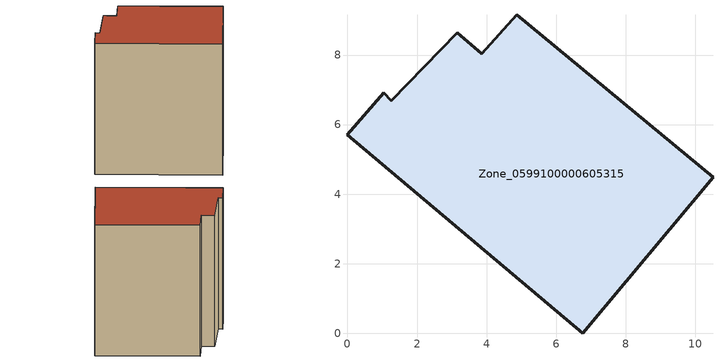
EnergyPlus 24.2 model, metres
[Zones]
Zone_0599100000605315
 floor ground (C_G): 1.04,6.91 1.26,6.69 3.15,8.65 3.86,8.03 4.86,9.16 10.51,4.49 6.77,0 0,5.7 z0
 wall outside (C_F): 1.04,6.91 0,5.7 6.77,0 10.51,4.49 4.86,9.16 3.86,8.03 3.15,8.65 1.26,6.69 1.04,6.91 z0:10.13
 roof outside (C_R): 1.26,6.69 1.04,6.91 0,5.7 6.77,0 10.51,4.49 4.86,9.16 3.86,8.03 3.15,8.65 z10.13
[BUILDING]
Pand.0599100000605315: North Axis=0; Terrain=City; Loads Convergence Tolerance Value=0.04; Temperature Convergence Tolerance Value=0.4; Solar Distribution=FullExterior; Maximum Number of Warmup Days=25; Minimum Number of Warmup Days=1
[Site:Location]
Rotterdam.The.Hague.AP_ZH_NLD Design_Conditions: Latitude=51.96; Longitude=4.45; Time Zone=1; Elevation=-4.5
[SITE:GROUNDTEMPERATURE:BUILDINGSURFACE]
18, 18, 18, 18, 18, 18, 18, 18, 18, 18, 18, 18
[MATERIAL] Thermal Absorptance=0.9; Solar Absorptance=0.7; Visible Absorptance=0.7
Name | Roughness | Thickness | Conductivity | Density | Specific Heat
G.TI.1946 | MediumSmooth | 0.15 | 1 | 540 | 1210
F.TI.1946 | Rough | 0.3 | 0.857143 | 1920 | 840
R.TI.1946 | MediumRough | 0.2 | 0.1 | 1500 | 1000
[CONSTRUCTION]
C_G: G.TI.1946
C_F: F.TI.1946
C_R: R.TI.1946
[ZONE]
Zone_0599100000605315: Type=1; Multiplier=1; Ceiling Height=Autocalculate; Volume=Autocalculate; Floor Area=autocalculate; Part of Total Floor Area=Yes
[ZONEINFILTRATION:DESIGNFLOWRATE]
Infil_Zone_0599100000605315: Zone or ZoneList or Space or SpaceList=Zone_0599100000605315; Schedule=AlwaysOn; Design Flow Rate Calculation Method=Flow/Area; Flow Rate per Floor Area=0.003; Constant Term Coefficient=1; Temperature Term Coefficient=0; Velocity Term Coefficient=0; Velocity Squared Term Coefficient=0
[HVACTEMPLATE:ZONE:IDEALLOADSAIRSYSTEM]
Zone_0599100000605315: Maximum Heating Supply Air Temperature=50; Minimum Cooling Supply Air Temperature=13; Maximum Heating Supply Air Humidity Ratio=0.0156; Minimum Cooling Supply Air Humidity Ratio=0.0077; Heating Limit=NoLimit; Cooling Limit=NoLimit; Dehumidification Control Type=ConstantSensibleHeatRatio; Cooling Sensible Heat Ratio=0.7; Dehumidification Setpoint=60; Humidification Control Type=None; Humidification Setpoint=30; Outdoor Air Method=None; Outdoor Air Flow Rate per Person=0.00944; Outdoor Air Flow Rate per Zone Floor Area=0; Outdoor Air Flow Rate per Zone=0; Demand Controlled Ventilation Type=None; Outdoor Air Economizer Type=NoEconomizer; Heat Recovery Type=None; Sensible Heat Recovery Effectiveness=0.7; Latent Heat Recovery Effectiveness=0.65
[ZONECONTROL:THERMOSTAT]
ThermostatControl_Zone_0599100000605315: Zone or ZoneList=Zone_0599100000605315; Control Type Schedule=DualSetpointControlType; Control 1=Thermostat_Zone_0599100000605315; Temperature Difference Between Cutout And Setpoint=0
[THERMOSTATSETPOINT:DUALSETPOINT]
Thermostat_Zone_0599100000605315: Heating Setpoint Temperature Schedule=HeatingSetpoint_Zone_0599100000605315; Cooling Setpoint Temperature Schedule=CoolingSetpoint_Zone_0599100000605315
[SCHEDULE:COMPACT]
HeatingSetpoint_Zone_0599100000605315: Through: 12/31, For: AllDays, Until: 24:00, 21
CoolingSetpoint_Zone_0599100000605315: Through: 12/31, For: AllDays, Until: 24:00, 24
DualSetpointControlType: Through: 12/31, For: AllDays, Until: 24:00, 4
AlwaysOn: Through: 12/31, For: AllDays, Until: 24:00, 1
